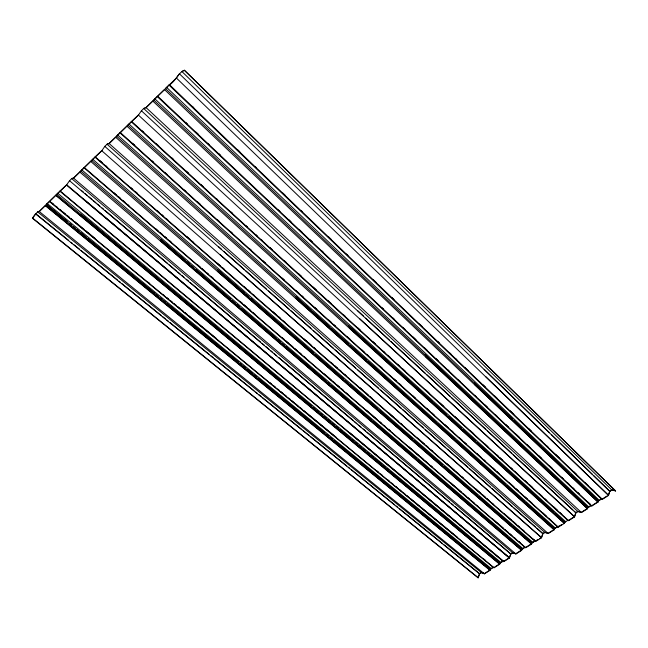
<?xml version="1.0" encoding="UTF-8"?>
<svg xmlns="http://www.w3.org/2000/svg" width="648" height="648" viewBox="0 0 648 648"><rect width="100%" height="100%" fill="white"/><g stroke="black" fill="none" stroke-linecap="round" stroke-linejoin="round"><path stroke-width="0.97" d="M184.469 70.349L615.6 490.973L611.923 490.074L181.869 71.491L184.469 70.349L615.6 490.973M615.487 490.682L611.809 489.791L609.671 491.144L608.407 495.153L485.538 376.439M164.657 89.456L146.116 107.649L143.775 108.564L577.976 511.596L581.459 512.568L587.485 508.761L587.849 507.7L153.665 99.954L157.197 96.52L591 505.707L591.875 505.958L597.958 502.119L598.323 501.082L165.41 88.533L168.982 85.058L601.498 499.073L602.397 499.316L608.521 495.445L609.792 491.427L611.923 490.074M567.664 520.101L568.515 520.368L574.468 516.602L575.797 512.617L577.174 511.742M138.502 114.89L109.188 143.564L107.09 144.261L544.936 532.502L548.24 533.547L554.105 529.845L554.477 528.792L116.502 136.104L131.252 121.759L567.761 520.393L568.612 520.66L574.574 516.893L575.894 512.908L577.976 511.596M539.8 538.512L541.453 537.467L542.83 533.49L544.846 532.211L548.151 533.255L554.008 529.546L554.388 528.493L543.834 519.032M101.874 150.522L73.597 178.168L71.734 178.67L512.787 552.857L515.921 553.967L521.624 550.363L522.013 549.31L80.684 170.934L94.908 157.108L534.94 541.145L535.742 541.428L541.542 537.759L542.919 533.782L544.936 532.502M577.87 511.304L581.353 512.268L587.38 508.461L587.736 507.408L424.894 354.448M591.77 505.667L597.845 501.827L598.209 500.791L570.386 474.271M520.733 550.581L515.849 553.667L512.714 552.558L510.745 553.805L509.328 557.766L82.823 198.547M66.566 184.858L39.285 211.54L37.625 211.864L481.496 572.67L484.461 573.845L490.018 570.337L490.415 569.284L46.154 204.517L59.867 191.184L502.994 561.33L503.755 561.63L509.401 558.066L510.818 554.105L512.787 552.857M565.599 521.405L564.197 523.098L349.369 327.953M119.904 132.791L557.547 526.848L558.382 527.124L564.295 523.39L564.667 522.353L567.761 520.393M35.648 213.638L32.4 218.23L478.119 577.846L479.512 573.585L481.424 572.37L484.396 573.537L489.151 570.532M478.119 577.846L479.577 573.885L481.496 572.67M525.706 547.414L524.92 547.131L521.932 549.018L521.543 550.063L160.583 240.918M526.532 546.896L531.457 543.785L531.846 542.749L512.77 526.168M83.965 167.743L525.001 547.422L525.787 547.714L531.538 544.077L531.927 543.048L534.94 541.145M494.797 566.943L499.592 563.914L499.997 562.885L390.355 471.647M493.25 567.146L490.342 568.985L489.945 570.029L45.417 205.424L39.382 211.297L37.73 211.613L32.4 218.23M49.321 201.439L493.322 567.454L494.068 567.753L499.665 564.214L500.07 563.185L502.994 561.33M179.504 73.629L176.54 77.906L157.197 96.52M168.982 85.058C175.673 81.737 177.641 72.932 184.51 70.154M131.252 121.759L138.437 115.109L141.523 110.606M94.908 157.108L101.793 150.749L104.936 146.213M59.867 191.184L66.469 185.093L69.668 180.533M79.947 171.85L73.694 177.933L71.823 178.435L69.579 180.768L510.818 554.105M115.749 137.028L109.261 143.338L107.171 144.042L104.863 146.432L542.919 533.782M152.912 100.894L146.181 107.438L143.84 108.354L141.458 110.816L575.894 512.908M500.969 562.27L502.921 561.03L503.682 561.33L508.518 558.276M532.85 542.117L538.14 539.557M555.409 527.853L561.662 524.694M588.789 506.744L590.19 505.861M599.975 499.673L601.393 498.782L602.284 499.025L606.876 496.125M490.415 569.284L493.322 567.454M522.013 549.31L525.001 547.422M554.477 528.792L557.547 526.848M587.849 507.7L591 505.707M598.323 501.082L601.498 499.073M32.505 217.987L478.054 577.546M36.434 214.269L68.648 240.392M71.005 242.303L72.576 243.575M74.147 244.855L79.647 249.31M81.219 250.59L117.353 279.896M118.924 281.167L120.496 282.439M122.067 283.711L161.344 315.568M162.915 316.84L165.272 318.751M166.844 320.031L168.415 321.303M169.987 322.574L209.272 354.432M210.843 355.703L213.192 357.615M214.763 358.887L254.048 390.744M255.62 392.016L257.191 393.287M258.763 394.567L261.12 396.479M262.691 397.751L301.968 429.608M303.539 430.88L309.039 435.335M310.611 436.614L346.745 465.92M348.316 467.192L349.888 468.464M351.459 469.743L394.664 504.776M396.236 506.056L397.807 507.327M399.379 508.599L442.592 543.64M444.164 544.911L479.512 573.585M35.551 213.881L479.577 573.885M39.285 211.54L484.461 573.845M45.32 205.675L490.018 570.337M47.207 203.496L491.387 568.677M46.259 204.274L67.368 221.608M69.717 223.536L71.28 224.824M73.621 226.751L75.184 228.031M76.748 229.319L79.097 231.239M80.66 232.527L86.135 237.022M87.699 238.302L154.937 293.528M156.5 294.808L158.063 296.096M160.404 298.023L161.968 299.303M163.531 300.591L165.88 302.519M167.443 303.799L238.594 362.232M240.157 363.512L241.72 364.8M243.284 366.079L245.624 368.007M247.188 369.295L252.663 373.791M254.227 375.071L256.576 376.998M258.139 378.286L324.591 432.864M326.94 434.784L328.504 436.072M330.067 437.36L332.416 439.279M333.979 440.567L412.16 504.776M413.724 506.064L419.199 510.551M420.763 511.839L423.104 513.767M424.667 515.047L490.342 568.985M52.18 203.051L53.743 204.339M56.084 206.275L57.64 207.562M59.98 209.49L61.544 210.778M63.107 212.066L65.448 214.002M67.011 215.29L69.352 217.218M70.916 218.506L73.256 220.433M74.82 221.721L84.183 229.449M85.747 230.737L95.11 238.464M148.19 282.245L149.753 283.532M163.021 294.476L164.584 295.763M166.925 297.691L168.488 298.979M170.829 300.915L172.392 302.203M173.956 303.491L176.297 305.419M177.852 306.707L180.201 308.642M181.756 309.93L183.319 311.218M184.883 312.498L187.223 314.434M188.787 315.722L191.128 317.65M192.683 318.938L216.108 338.256M269.965 382.676L271.528 383.964M273.869 385.9L275.432 387.188M277.773 389.116L279.337 390.404M280.892 391.692L283.233 393.62M284.796 394.907L286.359 396.195M288.7 398.131L290.264 399.419M291.819 400.707L294.168 402.635M295.723 403.923L298.064 405.859M299.627 407.147L301.968 409.074M303.531 410.362L336.32 437.4M376.909 470.877L378.473 472.165M380.813 474.101L382.369 475.389M387.836 479.893L389.399 481.18M391.74 483.116L393.304 484.396M395.644 486.332L397.2 487.62M399.549 489.548L401.104 490.836M402.667 492.124L405.008 494.06M406.571 495.347L408.912 497.275M410.476 498.563L419.839 506.291M421.403 507.578L457.31 537.192M483.854 559.086L485.409 560.374M49.734 201.366L494.068 567.753M56.668 194.295L500.07 563.185M55.931 195.202L499.6 563.93M55.841 195.437L499.665 564.214M57.737 193.258L501.042 562.569M80.87 214.107L311.04 405.648M313.373 407.584L314.928 408.88M316.483 410.176L318.816 412.12M320.371 413.408L322.704 415.352M324.259 416.648L326.592 418.584M328.147 419.88L330.48 421.824M332.035 423.12L334.368 425.056M335.923 426.352L338.256 428.296M339.811 429.592L342.144 431.528M343.699 432.824L346.032 434.768M347.587 436.055L349.92 437.999M351.475 439.295L353.808 441.231M355.363 442.527L357.696 444.471M359.251 445.767L361.584 447.703M363.139 448.999L365.472 450.943M367.027 452.239L369.36 454.175M370.915 455.471L373.248 457.415M374.803 458.703L377.136 460.647M378.691 461.943L381.024 463.879M382.579 465.175L384.912 467.119M386.467 468.415L388.8 470.351M349.969 432.864L503.682 561.33M60.305 191.095L503.755 561.63M66.704 184.769L509.506 557.766M66.469 185.093L509.401 558.066M81.259 190.334L83.576 192.302M85.115 193.606L87.44 195.566M88.978 196.879L92.073 199.487M93.612 200.799L95.936 202.759M97.475 204.063L99.792 206.024M102.109 207.992L103.656 209.296M105.203 210.6L167.775 263.558M169.314 264.862L176.272 270.743M177.811 272.055L180.128 274.015M181.675 275.319L183.992 277.279M186.308 279.239L188.625 281.208M190.172 282.512L260.464 341.998M262.011 343.31L264.327 345.271M265.874 346.575L268.961 349.191M270.508 350.495L272.824 352.463M274.371 353.768L276.688 355.728M279.005 357.688L353.16 420.447M354.707 421.751L357.024 423.711M358.571 425.023L360.887 426.983M363.204 428.944L365.521 430.904M367.068 432.216L449.72 502.16M451.267 503.472L453.584 505.432M455.131 506.736L510.745 553.805M73.597 178.168L515.921 553.967M160.704 239.242L185.304 260.334M186.835 261.654L189.913 264.287M191.452 265.607L193.752 267.584M196.061 269.56L230.648 299.222M232.186 300.542L235.256 303.175M236.795 304.495L239.104 306.472M241.404 308.448L275.991 338.11M277.53 339.422L280.6 342.063M282.139 343.383L284.448 345.36M285.979 346.672L325.952 380.951M327.483 382.263L329.791 384.24M331.331 385.56L371.296 419.831M372.835 421.151L416.64 458.719M418.179 460.04L461.984 497.607M463.523 498.928L507.327 536.495M508.866 537.808L521.932 549.018M79.858 172.084L521.624 550.363M81.778 169.873L523.009 548.686M113.627 192.456L116.697 195.097M118.228 196.417L120.52 198.401M122.82 200.378L125.121 202.354M127.413 204.339L128.952 205.651M155.755 228.744L158.055 230.729M160.356 232.705L162.648 234.681M164.948 236.666L166.479 237.986M169.541 240.619L171.072 241.939M197.883 265.032L200.183 267.017M201.714 268.337L204.776 270.969M207.077 272.954L208.607 274.274M211.669 276.907L213.2 278.227M240.011 301.32L242.311 303.305M243.842 304.617L246.904 307.257M248.435 308.578L250.736 310.554M253.028 312.539L255.328 314.515M282.139 337.608L284.432 339.584M285.971 340.905L289.032 343.545M290.563 344.866L292.864 346.842M295.156 348.827L297.456 350.803M299.757 352.779L301.288 354.1M304.349 356.74L305.88 358.061M324.267 373.896L331.16 379.833M332.691 381.154L334.984 383.13M337.284 385.115L339.584 387.091M341.885 389.067L343.416 390.388M346.478 393.028L348.008 394.349M366.387 410.184L377.112 419.418M379.412 421.403L381.713 423.379M384.005 425.355L385.536 426.676M388.606 429.316L390.137 430.637M408.515 446.472L419.24 455.706M420.771 457.026L423.841 459.667M425.372 460.987L427.664 462.964M430.734 465.604L432.265 466.925M450.644 482.76L461.368 491.994M462.899 493.314L465.961 495.955M467.5 497.275L469.792 499.252M472.092 501.228L474.393 503.213M476.685 505.189L478.216 506.509M492.772 519.048L503.496 528.282M505.027 529.602L508.089 532.243M509.62 533.563L511.92 535.54M514.22 537.516L515.751 538.836M518.813 541.477L520.344 542.797M84.443 167.621L525.787 547.714M217.542 269.528L244.247 292.734M245.77 294.062L248.824 296.711M251.108 298.704L283.152 326.56M284.675 327.88L313.664 353.079M315.187 354.407L343.416 378.942M344.947 380.271L347.992 382.928M349.523 384.248L377.744 408.791M379.274 410.111L412.071 438.631M414.364 440.624L442.592 465.159M444.115 466.487L476.92 494.999M478.443 496.328L511.248 524.84M91.587 160.331L531.927 543.048M217.606 271.293L531.457 543.785M90.769 161.465L531.538 544.077M92.696 159.254L532.931 542.408M100.043 160.728L102.327 162.721M105.373 165.386L106.896 166.714M130.507 187.329L132.791 189.321M135.837 191.986L137.36 193.315M157.164 210.608L159.448 212.601M161.733 214.593L163.256 215.93M166.301 218.587L167.824 219.915M186.859 236.544L189.913 239.201M192.197 241.194L193.72 242.53M217.323 263.145L220.369 265.801M222.653 267.802L224.176 269.131M243.98 286.416L246.264 288.417M247.787 289.745L250.071 291.738M253.117 294.403L254.64 295.731M272.921 311.688L276.728 315.017M278.251 316.346L280.535 318.338M283.581 321.003L285.104 322.331M304.139 338.961L307.192 341.618M308.715 342.946L311 344.947M314.045 347.603L315.568 348.932M330.796 362.232L333.08 364.225M334.603 365.561L337.649 368.218M339.933 370.211L341.456 371.547M344.509 374.204L346.032 375.532M359.737 387.504L363.544 390.833M365.067 392.161L368.113 394.818M370.397 396.819L371.92 398.147M388.679 412.776L394.008 417.434M395.531 418.762L398.577 421.419M400.861 423.419L402.384 424.748M417.612 438.048L424.472 444.034M425.995 445.362L428.279 447.355M431.325 450.02L432.848 451.348M446.553 463.32L454.928 470.634M456.451 471.963L458.735 473.955M461.789 476.62L463.312 477.949M475.494 488.592L480.824 493.241M482.347 494.578L485.393 497.235M486.915 498.563L489.2 500.564M492.245 503.221L493.768 504.549M504.436 513.864L511.288 519.85M512.811 521.178L515.857 523.835M518.141 525.828L519.664 527.164M522.709 529.821L524.232 531.149M533.369 539.136L535.653 541.129M95.394 156.97L535.742 541.428M220.304 254.786L541.461 537.484M101.793 150.749L541.55 537.775M218.579 246.718L221.608 249.399M223.876 251.408L244.337 269.495M245.851 270.84L266.304 288.927M268.58 290.936L289.032 309.031M290.547 310.368L311 328.463M313.276 330.472L333.728 348.559M335.243 349.904L355.703 367.991M357.971 370L378.432 388.095M380.7 390.104L401.153 408.191M402.675 409.536L423.128 427.623M425.396 429.632L445.856 447.728M447.371 449.064L467.824 467.159M469.338 468.496L490.552 487.255M492.067 488.6L512.519 506.687M514.042 508.032L535.248 526.792M536.763 528.128L542.83 533.49M109.188 143.564L548.24 533.547M295.723 298.218L554.008 529.546M115.676 137.255L554.105 529.845M117.628 135.003L555.498 528.144M295.917 296.711L310.991 310.23M312.498 311.575L329.824 327.119M331.331 328.471L348.665 344.015M350.171 345.368L366.752 360.231M368.258 361.584L436.08 422.399M437.586 423.752L454.92 439.295M456.427 440.648L505.408 484.574M506.914 485.927L524.248 501.463M525.755 502.816L542.327 517.687M132.54 143.24L134.792 145.274M152.094 160.866L153.6 162.219M164.884 172.384L167.135 174.417M184.437 190.002L185.944 191.363M197.227 201.528L200.232 204.233M217.534 219.826L219.04 221.179M230.324 231.344L232.583 233.377M249.885 248.97L251.384 250.322M262.667 260.488L265.68 263.201M282.228 278.105L284.48 280.139M295.763 290.304L298.777 293.018M301.782 295.731L303.288 297.084M314.572 307.249L316.832 309.282M328.86 320.128L331.12 322.161M334.125 324.867L335.632 326.228M346.915 336.393L349.928 339.098M361.211 349.264L364.216 351.977M367.23 354.691L368.728 356.044M380.012 366.209L382.271 368.242M394.308 379.088L396.56 381.121M399.573 383.827L401.072 385.187M412.355 395.353L415.368 398.066M426.651 408.232L429.656 410.937M431.916 412.97L434.176 415.004M444.706 424.497L448.465 427.883M451.47 430.596L452.976 431.949M459.748 438.048L462.008 440.081M464.26 442.114L466.52 444.147M477.05 453.632L480.808 457.026M483.821 459.732L485.32 461.093M492.845 467.864L495.104 469.897M496.603 471.258L499.616 473.963M509.393 482.776L513.905 486.842M516.164 488.875L518.416 490.909M525.188 497.008L527.448 499.041M529.7 501.074L531.959 503.107M542.489 512.592L546.248 515.986M549.261 518.692L550.768 520.052M120.431 132.621L558.382 527.124M128.952 123.987L565.696 521.697M348.47 325.515L432.216 401.679M433.715 403.04L446.423 414.599M448.667 416.64L461.376 428.207M462.875 429.567L475.591 441.126M477.082 442.487L553.351 511.855M554.85 513.216L564.57 522.053M127.81 125.105L564.667 522.353M126.992 126.239L564.295 523.39M142.317 130.896L143.807 132.265M156.5 143.856L158.736 145.905M171.428 157.496L173.664 159.546M186.357 171.137L188.592 173.186M201.285 184.785L203.521 186.827M216.205 198.426L217.704 199.787M231.134 212.066L232.632 213.427M246.062 225.707L247.56 227.067M255.766 234.576L257.264 235.937M260.99 239.347L262.489 240.716M269.949 247.536L272.192 249.577M284.132 260.496L286.367 262.537M298.315 273.456L301.296 276.178M313.243 287.096L316.224 289.826M328.171 300.737L331.152 303.466M343.1 314.377L345.335 316.426M358.028 328.018L360.264 330.067M372.956 341.658L375.192 343.707M383.405 351.208L384.896 352.577M387.885 355.307L390.12 357.348M397.589 364.168L399.824 366.217M402.813 368.947L405.049 370.988M411.764 377.128L414.752 379.858M425.947 390.088L428.935 392.818M440.13 403.048L443.864 406.458M455.058 416.688L458.792 420.098M469.986 430.329L473.72 433.739M484.915 443.969L487.904 446.699M496.854 454.888L498.353 456.249M499.843 457.618L502.832 460.339M511.037 467.848L512.528 469.209M514.771 471.258L517.752 473.988M525.22 480.808L527.456 482.849M529.7 484.898L532.68 487.628M539.403 493.768L542.384 496.49M544.628 498.539L546.863 500.588M553.586 506.728L557.312 510.138M560.301 512.86L561.792 514.229M131.803 121.565L568.612 520.66M359.462 318.492L574.468 516.602M138.437 115.109L574.574 516.893M357.542 310.578L363.479 316.078M365.707 318.136L389.464 340.127M390.947 341.504L425.096 373.118M426.587 374.487L450.336 396.479M451.826 397.856L485.968 429.462M487.458 430.839L511.952 453.519M513.435 454.888L572.824 509.871M574.306 511.24L575.797 512.617M146.116 107.649L581.459 512.568M425.833 356.918L587.38 508.461M152.855 101.104L587.485 508.761M154.84 98.812L588.894 507.036M185.79 122.464L187.264 123.857M196.085 132.184L198.296 134.266M207.854 143.289L209.328 144.682M218.886 153.706L220.361 155.091M278.462 209.936L279.928 211.321M288.757 219.656L290.96 221.738M299.052 229.376L301.992 232.146M310.084 239.784L312.296 241.866M321.854 250.889L323.328 252.283M332.886 261.306L334.36 262.691M382.166 307.816L383.632 309.209M392.461 317.536L394.664 319.618M402.756 327.256L404.959 329.338M413.051 336.976L415.992 339.755M424.084 347.385L427.024 350.163M435.853 358.498L438.056 360.58M447.622 369.603L449.088 370.988M458.654 380.02L460.12 381.405M474.83 395.288L476.304 396.673M485.125 405.008L487.337 407.09M495.428 414.728L497.632 416.81M505.724 424.448L508.664 427.218M516.019 434.168L519.696 437.635M527.051 444.577L530.728 448.052M538.82 455.682L541.76 458.46M549.852 466.098L552.056 468.18M561.614 477.203L563.088 478.597M567.502 482.76L568.968 484.145M572.646 487.62L574.12 489.005M577.797 492.48L579.272 493.865M588.092 502.2L590.304 504.282M157.788 96.293L591.875 505.958M166.601 87.375L599.376 500.41M474.466 382.846L512.536 419.135M514.002 420.528L541.096 446.351M542.562 447.752L568.92 472.87M474.709 384.604L597.845 501.827M164.608 89.667L597.958 502.119M192.302 106.312L193.76 107.714M237.605 149.712L239.801 151.81M255.15 166.512L256.608 167.913M282.917 193.112L285.112 195.21M301.19 210.616L302.648 212.018M328.228 236.512L331.152 239.315M346.502 254.016L347.96 255.417M373.54 279.92L376.464 282.714M391.813 297.416L394 299.522M419.58 324.016L422.504 326.819M437.854 341.52L439.312 342.922M449.542 352.723L451.008 354.116M455.39 358.32L456.848 359.721M464.891 367.424L468.545 370.923M483.165 384.92L485.352 387.018M494.853 396.122L497.048 398.22M510.203 410.824L513.856 414.323M528.468 428.32L531.392 431.123M540.165 439.522L542.36 441.62M546.742 445.824L548.2 447.225M555.514 454.224L559.896 458.42M573.78 471.728L576.704 474.522M585.476 482.922L588.4 485.725M592.053 489.224L594.248 491.322M169.59 84.815L602.397 499.316M176.491 78.108L608.521 495.445M484.178 369.336L549.464 432.702M551.642 434.816L592.264 474.247M593.714 475.648L609.671 491.144M179.464 73.832L609.792 491.427"/></g></svg>
